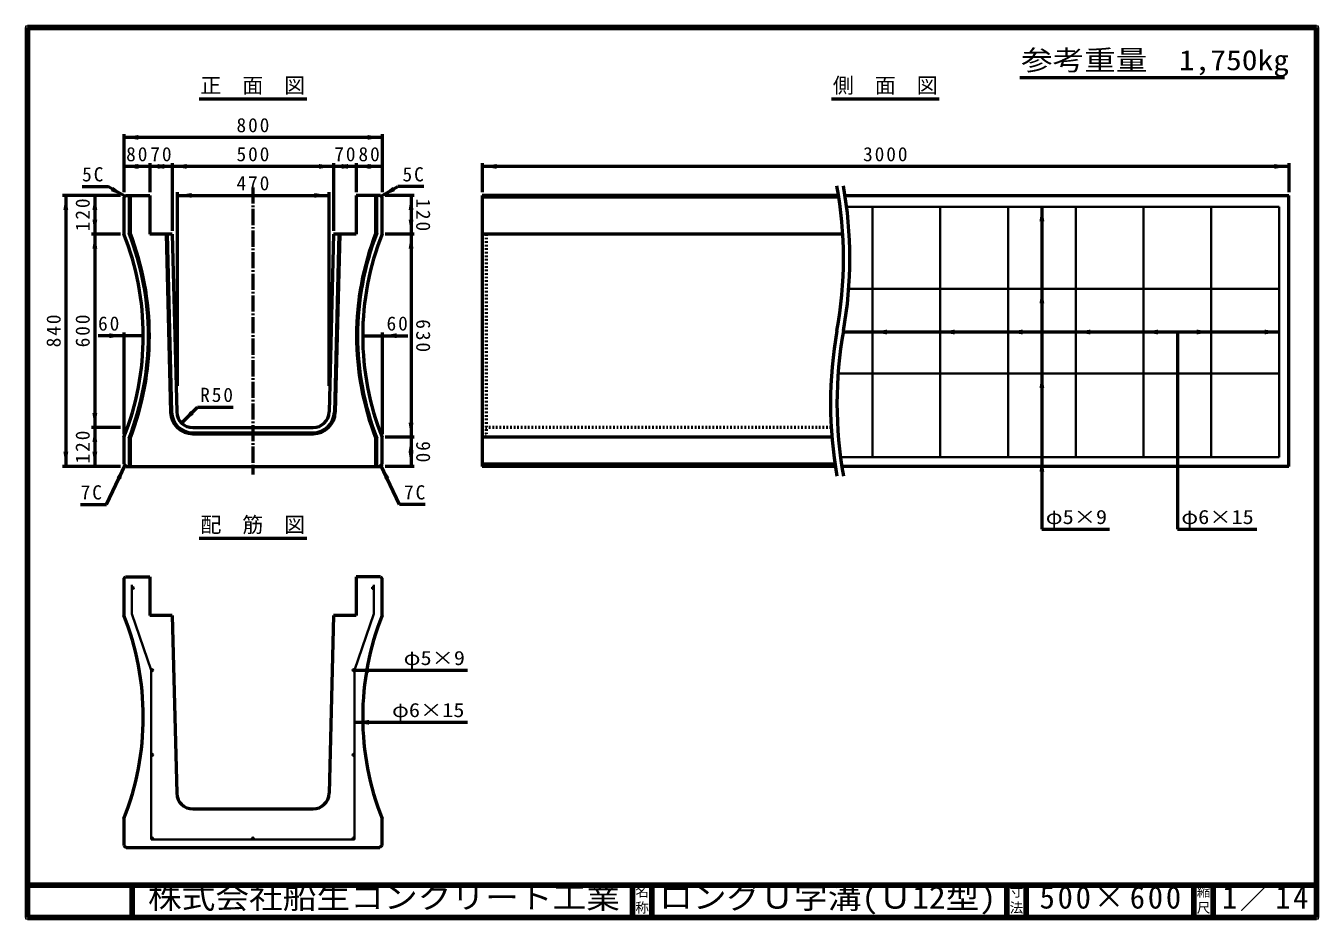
# Model space of a CAD drawing. Units: millimetres, scale not verified. Extents: x 100 to 4105, y 100 to 2870.
import ezdxf
from ezdxf.enums import TextEntityAlignment as Align

# ---------------------------------------------------------------- set-up
doc = ezdxf.new("R2010")
doc.units = ezdxf.units.MM
doc.header["$LTSCALE"] = 5
doc.linetypes.add('USER1', pattern=[13.4, 10, -1.2, 1, -1.2])
doc.linetypes.add('USER2', pattern=[2.2, 1, -1.2])
doc.layers.add('V-nasSTD', color=7, linetype='Continuous', lineweight=50)
doc.styles.add('ＭＳ ゴシック', font='')
doc.styles.get('ＭＳ ゴシック').set_extended_font_data('MS Gothic')

msp = doc.modelspace()

# ---------------------------------------------------------------- hatches: boundary and pattern name
at = {"layer": 'V-nasSTD'}
for points in [[(448.846, 2531.605), (403.846, 2524.105), (448.846, 2516.605)], [(1158.846, 2516.605), (1203.846, 2524.105), (1158.846, 2531.605)], [(448.846, 2441.605), (403.846, 2434.105), (448.846, 2426.605)], [(438.846, 2426.605), (483.846, 2434.105), (438.846, 2441.605)], [(528.846, 2441.605), (483.846, 2434.105), (528.846, 2426.605)], [(508.846, 2426.605), (553.846, 2434.105), (508.846, 2441.605)], [(598.846, 2441.605), (553.846, 2434.105), (598.846, 2426.605)], [(1008.846, 2426.605), (1053.846, 2434.105), (1008.846, 2441.605)], [(1098.846, 2441.605), (1053.846, 2434.105), (1098.846, 2426.605)], [(1078.846, 2426.605), (1123.846, 2434.105), (1078.846, 2441.605)], [(1168.846, 2441.605), (1123.846, 2434.105), (1168.846, 2426.605)], [(1158.846, 2426.605), (1203.846, 2434.105), (1158.846, 2441.605)], [(1558.846, 2441.605), (1513.846, 2434.105), (1558.846, 2426.605)], [(3968.846, 2426.605), (4013.846, 2434.105), (3968.846, 2441.605)], [(371.125, 2370.6), (406.346, 2341.605), (363.625, 2357.61)], [(1236.567, 2370.6), (1201.346, 2341.605), (1244.067, 2357.61)], [(216.346, 2299.105), (223.846, 2344.105), (231.346, 2299.105)], [(306.346, 2299.105), (313.846, 2344.105), (321.346, 2299.105)], [(613.845, 2351.605), (568.845, 2344.105), (613.845, 2336.605)], [(993.845, 2336.605), (1038.845, 2344.105), (993.845, 2351.605)], [(1286.346, 2299.105), (1293.846, 2344.105), (1301.346, 2299.105)], [(3241.346, 2264.105), (3248.846, 2309.105), (3256.346, 2264.105)], [(321.346, 2269.105), (313.846, 2224.105), (306.346, 2269.105)], [(1301.346, 2269.105), (1293.846, 2224.105), (1286.346, 2269.105)], [(306.346, 2179.105), (313.846, 2224.105), (321.346, 2179.105)], [(1286.346, 2179.105), (1293.846, 2224.105), (1301.346, 2179.105)], [(3241.346, 2009.105), (3248.846, 2054.105), (3256.346, 2009.105)], [(2768.846, 1913.105), (2723.846, 1920.605), (2768.846, 1928.105)], [(2978.846, 1913.105), (2933.846, 1920.605), (2978.846, 1928.105)], [(3188.846, 1913.105), (3143.846, 1920.605), (3188.846, 1928.105)], [(3398.846, 1913.105), (3353.846, 1920.605), (3398.846, 1928.105)], [(3608.846, 1913.105), (3563.846, 1920.605), (3608.846, 1928.105)], [(3728.846, 1928.105), (3773.846, 1920.605), (3728.846, 1913.105)], [(3938.846, 1928.105), (3983.846, 1920.605), (3938.846, 1913.105)], [(358.846, 1916.605), (403.846, 1909.105), (358.846, 1901.605)], [(1248.846, 1916.605), (1203.846, 1909.105), (1248.846, 1901.605)], [(3241.346, 1746.798), (3248.846, 1791.798), (3256.346, 1746.798)], [(321.346, 1669.105), (313.846, 1624.105), (306.346, 1669.105)], [(609.217, 1675.433), (582.701, 1638.31), (619.824, 1664.827)], [(306.346, 1579.105), (313.846, 1624.105), (321.346, 1579.105)], [(1301.346, 1639.105), (1293.846, 1594.105), (1286.346, 1639.105)], [(1286.346, 1549.105), (1293.846, 1594.105), (1301.346, 1549.105)], [(231.346, 1549.105), (223.846, 1504.105), (216.346, 1549.105)], [(321.346, 1549.105), (313.846, 1504.105), (306.346, 1549.105)], [(1301.346, 1549.105), (1293.846, 1504.105), (1286.346, 1549.105)], [(3241.346, 1487.105), (3248.846, 1532.105), (3256.346, 1487.105)], [(407.346, 1507.605), (381.384, 1470.092), (394.954, 1463.699)], [(1200.346, 1507.605), (1226.308, 1470.092), (1212.738, 1463.699)], [(428.846, 1126.869, -1), (434.846, 1126.869, -1)], [(1178.846, 1126.869, 1), (1172.846, 1126.869, 1)], [(488.846, 871.869, 1), (494.846, 871.869, 1)], [(1118.846, 871.869, 1), (1112.846, 871.869, 1)], [(1163.846, 879.369), (1118.846, 871.869), (1163.846, 864.369)], [(1163.846, 717.937), (1118.846, 710.437), (1163.846, 702.937)], [(488.846, 609.562, 1), (494.846, 609.562, 1)], [(1118.846, 609.562, 1), (1112.846, 609.562, 1)], [(488.846, 349.869, 0.41421), (491.846, 346.869, 0.66818), (493.967, 351.99, 0.66818)], [(803.846, 346.869, 1), (803.846, 352.869, 1)], [(1118.846, 349.869, 0.66818), (1113.724, 351.99, 0.66818), (1115.846, 346.869, 0.41421)]]:
    msp.add_hatch(color=256, dxfattribs=at).paths.add_polyline_path(points)

# ---------------------------------------------------------------- linework, layer by layer
at = {"layer": 'V-nasSTD', "lineweight": 100}
for p, q in [((105, 2865), (105, 105)), ((4100, 2865), (105, 2865)), ((4100, 105), (4100, 2865)), ((105, 205), (4100, 205)), ((430, 205), (430, 105)), ((1980, 205), (1980, 105)), ((2040, 205), (2040, 105)), ((3140, 205), (3140, 105)), ((3200, 205), (3200, 105)), ((3720, 205), (3720, 105)), ((3780, 205), (3780, 105)), ((105, 105), (4100, 105))]:
    msp.add_line(p, q, dxfattribs=at)
at = {"layer": 'V-nasSTD'}
for p, q in [((3180.536, 2709.753), (4000.536, 2709.753)), ((636.846, 2644.105), (970.846, 2644.105)), ((2596.846, 2644.105), (2930.846, 2644.105)), ((403.846, 2534.105), (403.846, 2354.105)), ((1203.846, 2524.105), (403.846, 2524.105)), ((1203.846, 2534.105), (1203.846, 2354.105)), ((483.846, 2444.105), (483.846, 2354.105)), ((553.846, 2444.105), (553.846, 2234.105)), ((1053.846, 2444.105), (1053.846, 2234.105)), ((1123.846, 2444.105), (1123.846, 2354.105)), ((1513.846, 2444.105), (1513.846, 2354.105)), ((4013.846, 2444.105), (4013.846, 2354.105)), ((483.846, 2434.105), (403.846, 2434.105)), ((553.846, 2434.105), (483.846, 2434.105)), ((1053.846, 2434.105), (553.846, 2434.105)), ((1123.846, 2434.105), (1053.846, 2434.105)), ((1203.846, 2434.105), (1123.846, 2434.105)), ((4013.846, 2434.105), (1513.846, 2434.105)), ((274.384, 2371.605), (354.384, 2371.605)), ((406.346, 2341.605), (354.384, 2371.605)), ((1201.346, 2341.605), (1253.307, 2371.605)), ((1333.307, 2371.605), (1253.307, 2371.605)), ((393.846, 2344.105), (213.846, 2344.105)), ((223.846, 2344.105), (223.846, 1504.105)), ((313.846, 2344.105), (313.846, 2224.105)), ((403.846, 2339.105), (408.846, 2344.105)), ((403.846, 2339.105), (403.846, 2224.105)), ((408.846, 2344.105), (483.846, 2344.105)), ((419.846, 2344.105), (419.846, 2227.138)), ((422.846, 2344.105), (422.846, 2227.703)), ((483.846, 2344.105), (483.846, 2224.105)), ((568.845, 2354.105), (568.845, 1754.105)), ((568.845, 2344.105), (1038.845, 2344.105)), ((1038.845, 2354.105), (1038.845, 1754.105)), ((1198.846, 2344.105), (1123.846, 2344.105)), ((1123.846, 2344.105), (1123.846, 2224.105)), ((1184.846, 2227.703), (1184.846, 2344.105)), ((1187.846, 2227.138), (1187.846, 2344.105)), ((1198.846, 2344.105), (1203.846, 2339.105)), ((1203.846, 2224.105), (1203.846, 2339.105)), ((1303.846, 2344.105), (1213.846, 2344.105)), ((1293.846, 2344.105), (1293.846, 2224.105)), ((1513.846, 2344.105), (1513.846, 1504.105)), ((2618.853, 2344.105), (1513.846, 2344.105)), ((2619.616, 2339.105), (1513.846, 2339.105)), ((2638.853, 2344.105), (4013.846, 2344.105)), ((4013.846, 1504.105), (4013.846, 2344.105)), ((3248.846, 2309.105), (3248.846, 1309.105)), ((393.846, 2224.105), (303.846, 2224.105)), ((313.846, 2224.105), (313.846, 1624.105)), ((553.846, 2224.105), (483.846, 2224.105)), ((534.84, 2224.105), (548.633, 1672.38)), ((537.841, 2224.105), (551.632, 1672.455)), ((553.846, 2224.105), (567.627, 1672.855)), ((1053.846, 2224.105), (1040.064, 1672.855)), ((1123.846, 2224.105), (1053.846, 2224.105)), ((1069.851, 2224.105), (1056.059, 1672.455)), ((1072.852, 2224.105), (1059.059, 1672.38)), ((1303.846, 2224.105), (1213.846, 2224.105)), ((1293.846, 2224.105), (1293.846, 1594.105)), ((2631.639, 2224.105), (1513.846, 2224.105)), ((403.846, 1909.105), (323.846, 1909.105)), ((403.846, 1919.105), (403.846, 1604.105)), ((463.846, 1909.105), (403.846, 1909.105)), ((1143.846, 1909.105), (1203.846, 1909.105)), ((1203.846, 1919.105), (1203.846, 1604.105)), ((1203.846, 1909.105), (1283.846, 1909.105)), ((3983.846, 1920.605), (2633.224, 1920.605)), ((3668.846, 1920.605), (3668.846, 1309.105)), ((582.701, 1638.31), (632.198, 1687.808)), ((632.198, 1687.808), (742.198, 1687.808)), ((393.846, 1624.105), (303.846, 1624.105)), ((313.846, 1624.105), (313.846, 1504.105)), ((617.611, 1624.105), (990.08, 1624.105)), ((617.611, 1608.105), (990.08, 1608.105)), ((617.611, 1605.105), (990.08, 1605.105)), ((403.846, 1594.105), (403.846, 1511.105)), ((419.846, 1591.072), (419.846, 1504.105)), ((422.846, 1590.506), (422.846, 1504.105)), ((1184.846, 1504.105), (1184.846, 1590.506)), ((1187.846, 1504.105), (1187.846, 1591.072)), ((1203.846, 1511.105), (1203.846, 1594.105)), ((1303.846, 1594.105), (1213.846, 1594.105)), ((1293.846, 1594.105), (1293.846, 1504.105)), ((2598.174, 1594.105), (1513.846, 1594.105)), ((393.846, 1504.105), (213.846, 1504.105)), ((349.777, 1385.397), (407.346, 1507.605)), ((403.846, 1511.105), (410.846, 1504.105)), ((410.846, 1504.105), (1196.846, 1504.105)), ((1203.846, 1511.105), (1196.846, 1504.105)), ((1257.914, 1385.397), (1200.346, 1507.605)), ((1303.846, 1504.105), (1213.846, 1504.105)), ((2607.775, 1511.105), (1513.846, 1511.105)), ((2608.838, 1504.105), (1513.846, 1504.105)), ((4013.846, 1504.105), (2628.838, 1504.105)), ((269.777, 1385.397), (349.777, 1385.397)), ((1337.914, 1385.397), (1257.914, 1385.397)), ((636.846, 1281.869), (970.846, 1281.869)), ((3248.846, 1309.105), (3458.846, 1309.105)), ((3668.846, 1309.105), (3914.846, 1309.105)), ((403.846, 1156.869), (408.846, 1161.869)), ((408.846, 1161.869), (483.846, 1161.869)), ((483.846, 1161.869), (483.846, 1041.869)), ((1198.846, 1161.869), (1123.846, 1161.869)), ((1123.846, 1161.869), (1123.846, 1041.869)), ((1198.846, 1161.869), (1203.846, 1156.869)), ((403.846, 1156.869), (403.846, 1041.869)), ((1203.846, 1041.869), (1203.846, 1156.869)), ((553.846, 1041.869), (483.846, 1041.869)), ((553.846, 1041.869), (567.627, 490.62)), ((1053.846, 1041.869), (1040.064, 490.62)), ((1123.846, 1041.869), (1053.846, 1041.869)), ((1118.846, 871.869), (1468.846, 871.869)), ((1118.846, 710.437), (1468.846, 710.437)), ((617.611, 441.869), (990.08, 441.869)), ((403.846, 411.869), (403.846, 328.869)), ((1203.846, 328.869), (1203.846, 411.869)), ((403.846, 328.869), (410.846, 321.869)), ((410.846, 321.869), (1196.846, 321.869)), ((1203.846, 328.869), (1196.846, 321.869))]:
    msp.add_line(p, q, dxfattribs=at)
at = {"layer": 'V-nasSTD', "linetype": 'USER1'}
msp.add_line((803.846, 2369.105), (803.846, 1479.105), dxfattribs=at)
at = {"layer": 'V-nasSTD', "lineweight": 35}
for p, q in [((2643.772, 2309.105), (3983.846, 2309.105)), ((2723.846, 2309.105), (2723.846, 1532.105)), ((2933.846, 2309.105), (2933.846, 1532.105)), ((3143.846, 2309.105), (3143.846, 1532.105)), ((3353.846, 2309.105), (3353.846, 1532.105)), ((3563.846, 2309.105), (3563.846, 1532.105)), ((3773.846, 2309.105), (3773.846, 1532.105)), ((3983.846, 2309.105), (3983.846, 1532.105)), ((3983.846, 2054.105), (2650.303, 2054.105)), ((3983.846, 1791.798), (2617.218, 1791.798)), ((3983.846, 1532.105), (2624.824, 1532.105)), ((428.846, 1046.869), (428.846, 1136.869)), ((1178.846, 1046.869), (1178.846, 1136.869)), ((428.846, 1046.869), (488.846, 871.869)), ((1178.846, 1046.869), (1118.846, 871.869)), ((488.846, 346.869), (488.846, 871.869)), ((1118.846, 346.869), (1118.846, 871.869)), ((488.846, 346.869), (1118.846, 346.869))]:
    msp.add_line(p, q, dxfattribs=at)
at = {"layer": 'V-nasSTD', "linetype": 'USER2'}
for p, q in [((2631.639, 2224.105), (1513.846, 2224.105)), ((1526.346, 2224.105), (1526.346, 1605.105)), ((2596.052, 1624.105), (1513.846, 1624.105)), ((1513.846, 1605.105), (1526.346, 1605.105))]:
    msp.add_line(p, q, dxfattribs=at)
at = {"layer": 'V-nasSTD', "lineweight": 13}
msp.add_lwpolyline([(100, 100), (100, 2870), (4105, 2870), (4105, 100)], close=True, dxfattribs=at)
at = {"layer": 'V-nasSTD', "lineweight": 35}
for centre in [(431.846, 1126.869), (1175.846, 1126.869), (491.846, 871.869), (1115.846, 871.869), (491.846, 609.562), (1115.846, 609.562), (491.846, 349.869), (803.846, 349.869), (1115.846, 349.869)]:
    msp.add_circle(centre, 3, dxfattribs=at)
at = {"layer": 'V-nasSTD'}
for centre, radius, start, end in [((1358.221, 2149.105), 1275.625, 349.84078, 10.15922), ((1378.221, 2149.105), 1275.625, 349.84078, 10.15922), ((-393.029, 1909.105), 856.875, 338.4314, 21.5686), ((-393.029, 1909.105), 872.875, 338.63234, 21.36766), ((-393.029, 1909.105), 875.875, 338.6694, 21.3306), ((2000.721, 1909.105), 875.875, 158.6694, 201.3306), ((2000.721, 1909.105), 872.875, 158.63234, 201.36766), ((2000.721, 1909.105), 856.875, 158.4314, 201.5686), ((3869.471, 1699.105), 1275.625, 169.84078, 190.15922), ((3889.471, 1699.105), 1275.625, 169.84078, 190.15922), ((617.611, 1674.105), 69, 181.4321, 270), ((617.611, 1674.105), 66, 181.4321, 270), ((617.611, 1674.105), 50, 181.4321, 270), ((990.08, 1674.105), 50, 270, 358.5679), ((990.08, 1674.105), 66, 270, 358.5679), ((990.08, 1674.105), 69, 270, 358.5679), ((-393.029, 726.869), 856.875, 338.4314, 21.5686), ((2000.721, 726.869), 856.875, 158.4314, 201.5686), ((617.611, 491.869), 50, 181.4321, 270), ((990.08, 491.869), 50, 270, 358.5679)]:
    msp.add_arc(centre, radius, start, end, dxfattribs=at)

# ---------------------------------------------------------------- texts
at = {"layer": 'V-nasSTD', "style": 'ＭＳ ゴシック'}
for s, height, width, p in [('参考重量\u30001,750kg', 62.32, 1.15, (3184.536, 2794.753)), ('φ5×9', 43.99, 1.15, (3260.846, 1369.105)), ('φ6×15', 43.99, 1.15, (3680.846, 1369.105)), ('φ5×9', 43.99, 1.15, (1270.846, 931.869)), ('φ6×15', 43.99, 1.15, (1234.846, 770.437)), ('株式会社船生コンクリート工業', 69.65, 1.1, (478.25, 202.5)), ('ロングＵ字溝(Ｕ12型)', 69.65, 1.1, (2062.75, 202.5))]:
    msp.add_text(s, height=height, dxfattribs=dict(at, width=width)).set_placement(p, align=Align.TOP_LEFT)
for s, height, p in [('正\u3000面\u3000図', 47.65, (640.842, 2709.105)), ('側\u3000面\u3000図', 47.65, (2600.842, 2709.105)), ('配\u3000筋\u3000図', 47.65, (640.842, 1346.869)), ('名', 30.79, (1988.982, 200.999)), ('寸', 30.79, (3148.982, 200.999)), ('縮', 30.79, (3728.982, 200.999)), ('称', 30.79, (1988.976, 151.01)), ('法', 30.79, (3148.976, 151.01)), ('尺', 30.79, (3728.976, 151.01))]:
    msp.add_text(s, height=height, dxfattribs=at).set_placement(p, align=Align.TOP_LEFT)
at = {"layer": 'V-nasSTD', "attachment_point": 1, "style": 'ＭＳ ゴシック'}
for s, insert, char_height in [('\\T1.2;800', (752.859, 2584.105), 43.99), ('\\T1.2;80', (410.846, 2494.105), 43.99), ('\\T1.2;70', (485.846, 2494.105), 43.99), ('\\T1.2;500', (752.859, 2494.105), 43.99), ('\\T1.2;70', (1055.846, 2494.105), 43.99), ('\\T1.2;80', (1130.846, 2494.105), 43.99), ('\\T1.2;3000', (2694.74, 2494.105), 43.99), ('\\T1.2;5C', (274.384, 2431.605), 43.99), ('\\T1.2;470', (752.859, 2404.105), 43.99), ('\\T1.2;5C', (1267.307, 2431.605), 43.99), ('\\T1.2;60', (323.846, 1969.105), 43.99), ('\\T1.2;60', (1217.846, 1969.105), 43.99), ('\\T1.2;R50', (640.198, 1747.808), 43.99), ('\\T1.2;7C', (269.777, 1445.397), 43.99), ('\\T1.2;7C', (1271.914, 1445.397), 43.99), ('\\T1.18;500×600', (3241.581, 202.508), 69.65), ('\\T1.16;1／14', (3807.033, 202.582), 69.65)]:
    msp.add_mtext(s, dxfattribs=dict(at, insert=insert, char_height=char_height))
at = {"layer": 'V-nasSTD', "char_height": 43.99, "attachment_point": 1, "style": 'ＭＳ ゴシック'}
for s, insert, rotation in [('\\T1.2;120', (253.846, 2233.092), 90), ('\\T1.2;120', (1353.846, 2335.118), 270), ('\\T1.2;840', (163.846, 1873.092), 90), ('\\T1.2;600', (253.846, 1873.092), 90), ('\\T1.2;630', (1353.846, 1960.092), 270), ('\\T1.2;120', (253.846, 1513.092), 90), ('\\T1.2;90', (1353.846, 1582.118), 270)]:
    msp.add_mtext(s, dxfattribs=dict(at, insert=insert, rotation=rotation))

doc.saveas('drawing.dxf')
